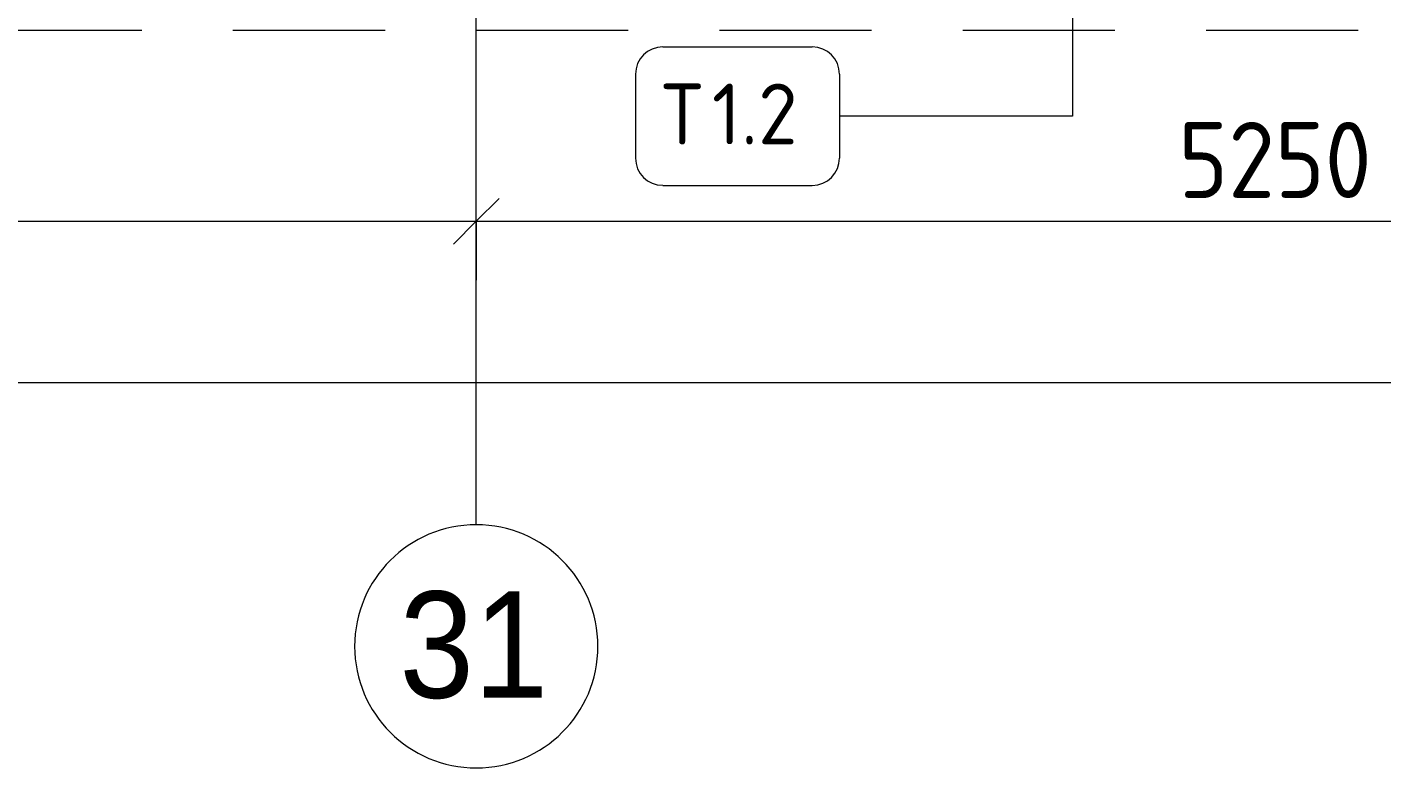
# Model space of a CAD drawing. Header units: millimetres. Extents: x -6228 to 200708, y -8553 to 29014.
# Drawn here: x 165427 to 169882, y -2706 to -269 of the extents above; entities that cross this region are included whole.
import ezdxf

# ---------------------------------------------------------------- set-up
doc = ezdxf.new("R2010")
doc.units = ezdxf.units.MM
doc.linetypes.add('200_ШТРИХ__ш1_п0_6_', pattern=[800, 500, -300])
for name, color, linetype, lineweight in [('A-ANNO-DIMS', 7, 'Continuous', 9), ('A-ANNO-DIMS-100', 7, 'Continuous', 9), ('A-DETL-MBND-1', 7, '200_ШТРИХ__ш1_п0_6_', 9), ('Марки для знаков', 7, 'Continuous', 9), ('Оси', 7, 'Continuous', 9), ('Оси-1', 7, 'Continuous', 20)]:
    doc.layers.add(name, color=color, linetype=linetype, lineweight=lineweight)
doc.styles.add('Arial_1', font='arial.ttf', dxfattribs={"width": 0.9, "height": 350})
doc.styles.add('GOST Common_1', font='GOST_Common.ttf', dxfattribs={"height": 200})
doc.styles.add('ISOCPEUR_1', font='isocpeur.ttf', dxfattribs={"width": 0.9, "height": 250})
doc.dimstyles.new('ISO-2_5_0_9К_БОЛЬШОЙ', dxfattribs={"dimscale": 304.8, "dimtxt": 248.995294, "dimasz": 0.492126, "dimexe": 0.393701, "dimexo": 0.984252, "dimgap": 0, "dimtad": 1, "dimdec": 0, "dimrnd": 10, "dimzin": 0, "dimdsep": 46, "dimtxsty": 'ISOCPEUR_1', "dimblk1": 'OBLIQUE', "dimblk2": 'OBLIQUE', "dimsah": 1, "dimcen": 0.09, "dimdle": 0.393701, "dimazin": 0, "dimtfac": 1, "dimtdec": 4, "dimtix": 1, "dimtmove": 0, "dimatfit": 3, "dimfxl": 1, "dimtvp": 1, "dimtolj": 1, "dimtzin": 0, "dimarcsym": 2})

# ---------------------------------------------------------------- blocks, each defined once
blk = doc.blocks.new('Ось сетки - D8-29747960-План зашивки приборов отопления в осях 2 этажа 23-33')
at = {"layer": 'Оси-1'}
for start, end in [(360, 180), (180, 360)]:
    blk.add_arc((0, 0), 4, start, end, dxfattribs=at)
blk = doc.blocks.new('DIMBLOCK24-План зашивки приборов отопления в осях 2 этажа 23-33')
at = {"layer": 'A-ANNO-DIMS-100'}
for p, q in [((161654.3, -1101.7), (161654.3, -787.7)), ((166904.3, -1101.7), (166904.3, -787.7)), ((161654.3, -907.7), (166904.3, -907.7)), ((161654.3, -907.7), (161654.3, -1101.7)), ((166904.3, -907.7), (166904.3, -1101.7))]:
    blk.add_line(p, q, dxfattribs=at)
at = {"layer": 'A-ANNO-DIMS-100', "lineweight": 20}
for p, q in [((161654.3, -907.7), (161729.3, -832.7)), ((166904.3, -907.7), (166979.3, -832.7)), ((161654.3, -907.7), (161579.3, -982.7)), ((166904.3, -907.7), (166829.3, -982.7))]:
    blk.add_line(p, q, dxfattribs=at)
at = {"layer": 'A-ANNO-DIMS-100', "color": 0, "insert": (163963.3, -581.1), "char_height": 250, "width": 758.478, "attachment_point": 1, "line_spacing_factor": 1.149209, "style": 'ISOCPEUR_1'}
blk.add_mtext('5250', dxfattribs=at)
blk = doc.blocks.new('_Oblique')
at = {"color": 0, "linetype": 'ByBlock', "lineweight": -2}
blk.add_line((-0.5, -0.5), (0.5, 0.5), dxfattribs=at)
blk = doc.blocks.new('DIMBLOCK25-План зашивки приборов отопления в осях 2 этажа 23-33')
at = {"layer": 'A-ANNO-DIMS-100'}
for p, q in [((166904.3, -1101.7), (166904.3, -787.7)), ((172154.3, -1101.7), (172154.3, -787.7)), ((166904.3, -907.7), (172154.3, -907.7)), ((166904.3, -907.7), (166904.3, -1101.7)), ((172154.3, -907.7), (172154.3, -1101.7))]:
    blk.add_line(p, q, dxfattribs=at)
at = {"layer": 'A-ANNO-DIMS-100', "lineweight": 20}
for p, q in [((166904.3, -907.7), (166979.3, -832.7)), ((172154.3, -907.7), (172229.3, -832.7)), ((166904.3, -907.7), (166829.3, -982.7)), ((172154.3, -907.7), (172079.3, -982.7))]:
    blk.add_line(p, q, dxfattribs=at)
at = {"layer": 'A-ANNO-DIMS-100', "color": 0, "insert": (169213.3, -581.1), "char_height": 250, "width": 758.478, "attachment_point": 1, "line_spacing_factor": 1.149209, "style": 'ISOCPEUR_1'}
blk.add_mtext('5250', dxfattribs=at)
blk = doc.blocks.new('DIMBLOCK27-План зашивки приборов отопления в осях 2 этажа 23-33')
at = {"layer": 'A-ANNO-DIMS-100'}
for p, q in [((135504.3, -1632.5), (135504.3, -1318.5)), ((175954.3, -1632.5), (175954.3, -1318.5)), ((135384.3, -1438.5), (176074.3, -1438.5)), ((135504.3, -1438.5), (135504.3, -1632.5)), ((175954.3, -1438.5), (175954.3, -1632.5))]:
    blk.add_line(p, q, dxfattribs=at)
at = {"layer": 'A-ANNO-DIMS-100', "lineweight": 20}
for p, q in [((135504.3, -1438.5), (135579.3, -1363.5)), ((175954.3, -1438.5), (176029.3, -1363.5)), ((135504.3, -1438.5), (135429.3, -1513.5)), ((175954.3, -1438.5), (175879.3, -1513.5))]:
    blk.add_line(p, q, dxfattribs=at)
at = {"layer": 'A-ANNO-DIMS-100', "color": 0, "insert": (155310.3, -1111.9), "char_height": 250, "width": 1005.558, "attachment_point": 1, "line_spacing_factor": 1.149209, "style": 'ISOCPEUR_1'}
blk.add_mtext('40450', dxfattribs=at)
blk = doc.blocks.new('Марка_Знаки - В прямоуг_Наименование краткое-30718135-План зашивки приборов отопления в осях 2 этажа 23-33')
at = {"layer": 'Марки для знаков'}
for p, q in [((-2.455, 2.278), (2.455, 2.278)), ((-3.355, 1.378), (-3.355, -1.384)), ((3.355, 1.378), (3.355, -1.378)), ((-2.461, -2.278), (2.455, -2.278))]:
    blk.add_line(p, q, dxfattribs=at)
for centre, radius, start, end in [((-2.455, 1.378), 0.9, 90, 180), ((2.455, 1.378), 0.9, 0, 90), ((-2.461, -1.384), 0.893, 180, 270), ((2.455, -1.378), 0.9, 270, 0)]:
    blk.add_arc(centre, radius, start, end, dxfattribs=at)

msp = doc.modelspace()

# ---------------------------------------------------------------- linework, layer by layer
at = {"layer": 'A-DETL-MBND-1'}
msp.add_line((176204.3, -280), (160424.3, -280), dxfattribs=at)
at = {"layer": 'Марки для знаков'}
for p, q in [((168865.5, 160), (168865.5, -561.9)), ((168865.5, -561.9), (168098.8, -561.9))]:
    msp.add_line(p, q, dxfattribs=at)
at = {"layer": 'Оси'}
msp.add_line((166904.3, -1906.3), (166904.3, 593.7), dxfattribs=at)

# ---------------------------------------------------------------- block references
at = {"layer": 'Марки для знаков', "xscale": 99.99999999999993, "yscale": 99.99999999999993, "zscale": 99.99999999999993}
msp.add_blockref('Марка_Знаки - В прямоуг_Наименование краткое-30718135-План зашивки приборов отопления в осях 2 этажа 23-33', (167763.4, -561.9), dxfattribs=at)
at = {"layer": 'Оси-1', "xscale": 99.99999999999993, "yscale": 99.99999999999993, "zscale": 99.99999999999993}
msp.add_blockref('Ось сетки - D8-29747960-План зашивки приборов отопления в осях 2 этажа 23-33', (166904.3, -2306.3), dxfattribs=at)

# ---------------------------------------------------------------- texts
at = {"layer": 'Марки для знаков', "char_height": 200, "attachment_point": 1, "style": 'GOST Common_1'}
for s, insert, width in [('\\fGOST Common|b0|i0|c204|p34|;Т', (167513.9, -454.9), 200.422), ('1.2', (167679.2, -454.9), 368.776)]:
    msp.add_mtext(s, dxfattribs=dict(at, insert=insert, width=width))
at = {"layer": 'Оси', "insert": (166651.7, -2125.6), "char_height": 350, "width": 606.076, "attachment_point": 1, "style": 'Arial_1'}
msp.add_mtext('31', dxfattribs=at)

# ---------------------------------------------------------------- dimensions: what is measured, and where the dimension line sits
at = {"layer": 'A-ANNO-DIMS'}
for base, p1, p2, override, picture, middle in [((166904.3, -907.7), (161654.3, -801.7), (166904.3, -801.7), {"dimpost": '<>', "dimfxl": 5250}, 'DIMBLOCK24-План зашивки приборов отопления в осях 2 этажа 23-33', (164279.3, -782.7)), ((172154.3, -907.7), (166904.3, -801.7), (172154.3, -801.7), {"dimpost": '<>', "dimfxl": 5250}, 'DIMBLOCK25-План зашивки приборов отопления в осях 2 этажа 23-33', (169529.3, -782.7)), ((175954.3, -1438.5), (135504.3, -1332.5), (175954.3, -1332.5), {"dimpost": '<>', "dimfxl": 40450}, 'DIMBLOCK27-План зашивки приборов отопления в осях 2 этажа 23-33', (155729.3, -1313.5))]:
    dim = msp.add_linear_dim(base=base, p1=p1, p2=p2, dimstyle='ISO-2_5_0_9К_БОЛЬШОЙ', override=override, dxfattribs=at)
    dim.commit()
    dim.dimension.update_dxf_attribs({"geometry": picture, "text_midpoint": middle})

doc.saveas('drawing.dxf')
